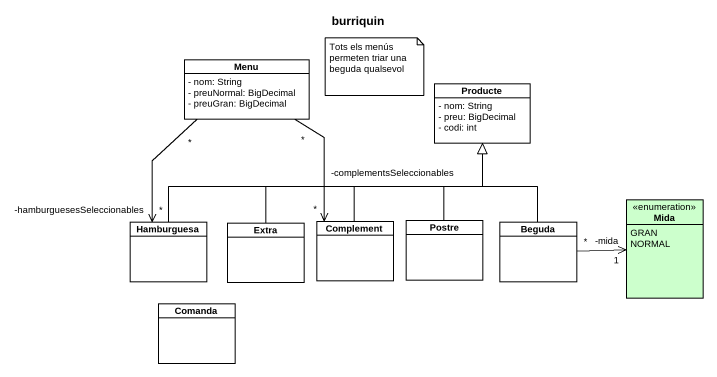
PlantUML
@startuml
title burriquin
hide circle
hide empty members
skinparam classAttributeIconSize 0
class Menu {
  - nom: String
  - preuNormal: BigDecimal
  - preuGran: BigDecimal
}
class Producte {
  - nom: String
  - preu: BigDecimal
  - codi: int
}
enum Mida #CCFFCC {
  GRAN
  NORMAL
}
class Hamburguesa
class Extra
class Complement
class Postre
class Beguda
class Comanda
Menu "*" --> "-hamburguesesSeleccionables\n*" Hamburguesa
Menu "*" --> "-complementsSeleccionables\n*" Complement
Hamburguesa -right-|> Producte
Extra -up-|> Producte
Complement -up-|> Producte
Postre -up-|> Producte
Beguda -up-|> Producte
Beguda "*" -right-> "-mida\n1" Mida
note as N1
  Tots els menús permeten triar una beguda qualsevol
end note
@enduml
